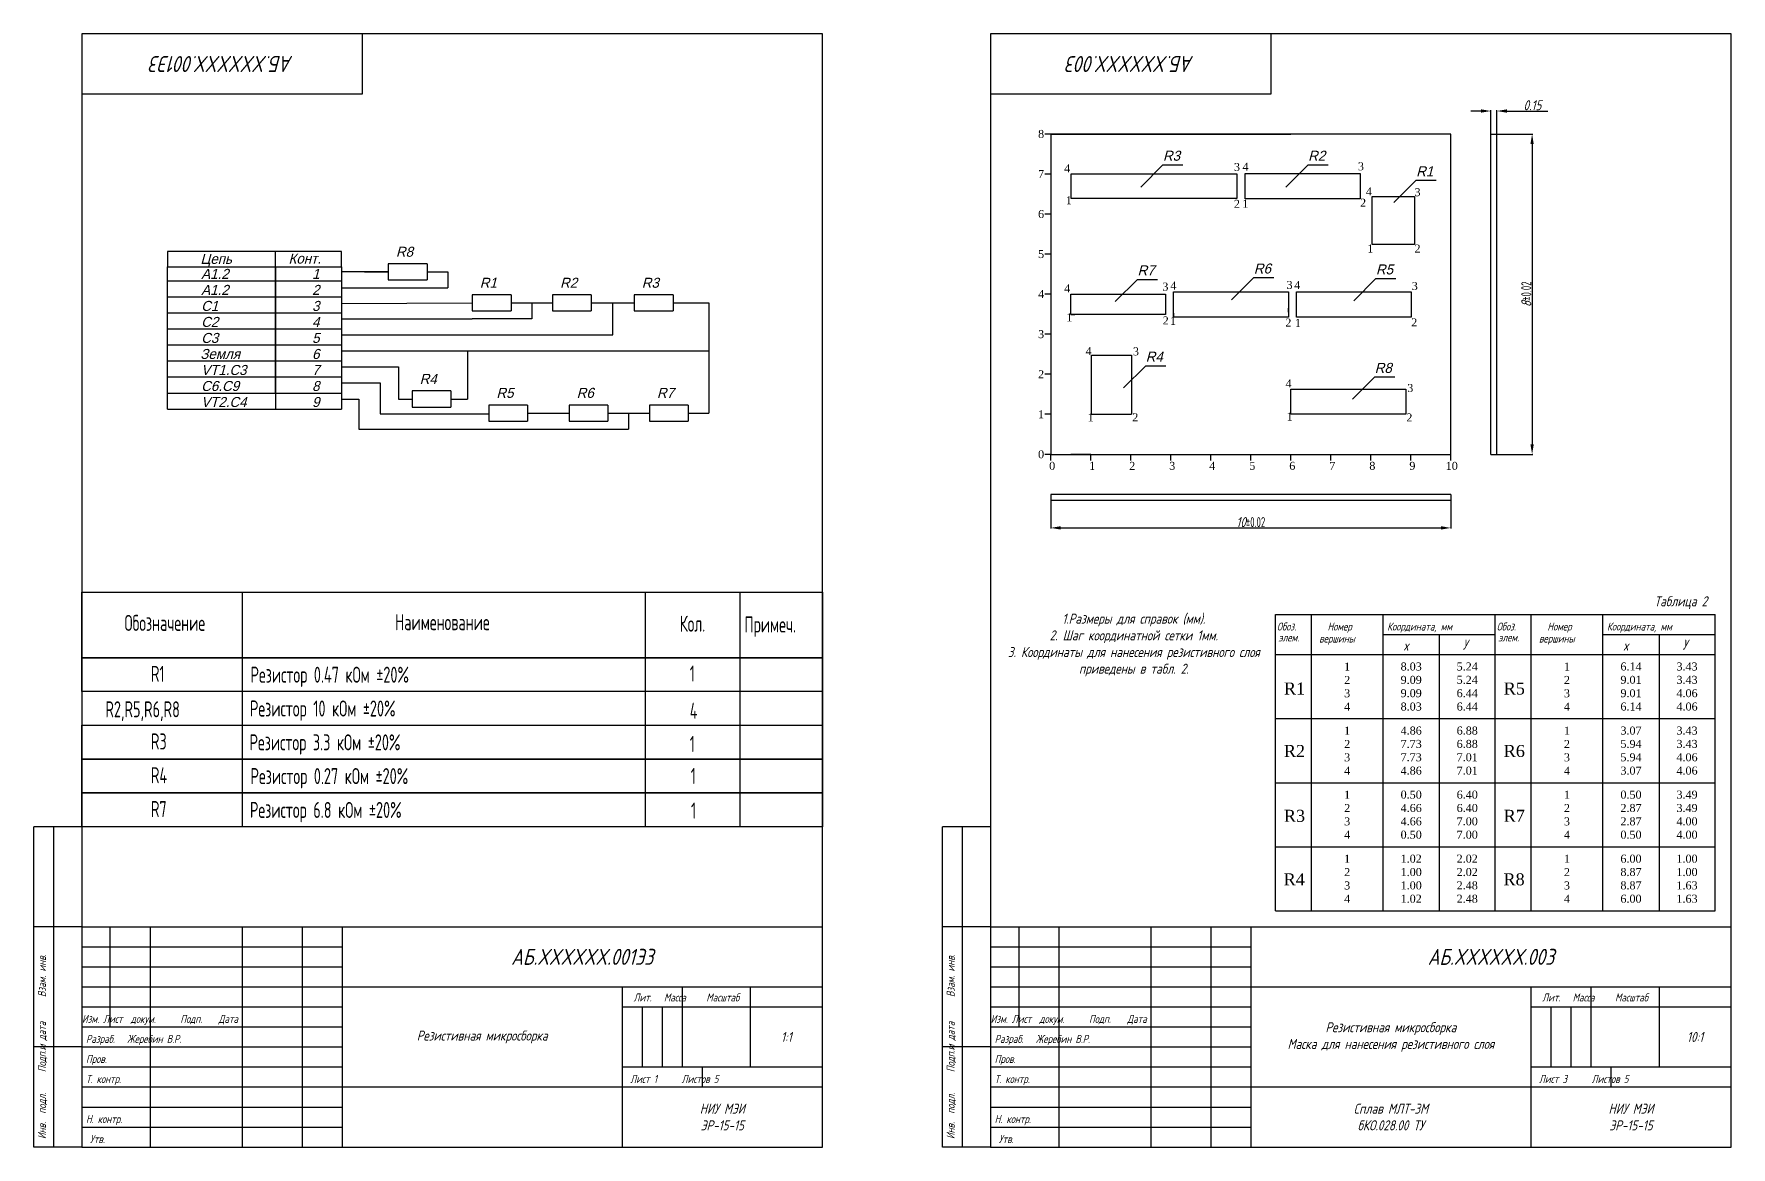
# Model space of a CAD drawing. Header units: millimetres. Extents: x 1007 to 2120, y -18 to 495.
# Drawn here: x 1006.9 to 1431, y -17.6 to 260.4 of the extents above; entities that cross this region are included whole.
import ezdxf

# ---------------------------------------------------------------- set-up
doc = ezdxf.new("R2010")
doc.units = ezdxf.units.MM
for name, color, linetype in [('плата', 7, 'Continuous'), ('проводник', 7, 'Continuous'), ('рамка', 7, 'Continuous')]:
    doc.layers.add(name, color=color, linetype=linetype)
doc.styles.add('2', font='gostwnd4.shx', dxfattribs={"oblique": 15, "height": 2})
doc.styles.add('2.5', font='gostwnd4.shx', dxfattribs={"oblique": 15, "height": 2.5})
doc.styles.add('STYLE1', font='gostwnd4.shx', dxfattribs={"oblique": 15, "height": 2.5})
doc.styles.add('ЕСКД', font='eskd15.shx', dxfattribs={"width": 0.8})
doc.dimstyles.get("Standard").update_dxf_attribs({"dimtxt": 0.5, "dimasz": 2.5, "dimexe": 0.18, "dimexo": 0.0625, "dimgap": 0.2, "dimtad": 1, "dimtoh": 1, "dimdec": 4, "dimzin": 0, "dimdsep": 46, "dimtxsty": 'STYLE1', "dimcen": 2.5, "dimadec": 0, "dimazin": 0, "dimtfac": 1, "dimtdec": 4, "dimtofl": 0, "dimtmove": 0, "dimatfit": 3, "dimfxl": 1, "dimtolj": 1, "dimtzin": 0, "dimarcsym": 0})

# ---------------------------------------------------------------- blocks, each defined once
blk = doc.blocks.new('*D17')
at = {"layer": 'Defpoints', "color": 0, "ltscale": 100, "transparency": 16777216}
for p in [(1372.49, 241.18), (1370.99, 235.43), (1372.49, 235.43)]:
    blk.add_point(p, dxfattribs=at)
at = {"layer": 'рамка', "color": 0, "lineweight": -2, "ltscale": 100, "transparency": 16777216}
for p, q in [((1368.49, 241.18), (1365.99, 241.18)), ((1370.99, 235.49), (1370.99, 241.36)), ((1372.49, 235.49), (1372.49, 241.36)), ((1374.99, 241.18), (1385.22, 241.18))]:
    blk.add_line(p, q, dxfattribs=at)
at = {"layer": 'рамка', "color": 0, "ltscale": 100, "transparency": 16777216}
for points in [[(1368.49, 241.6), (1368.49, 240.76), (1370.99, 241.18)], [(1374.99, 241.6), (1374.99, 240.76), (1372.49, 241.18)]]:
    blk.add_solid(points, dxfattribs=at)
at = {"layer": 'рамка', "color": 0, "ltscale": 100, "transparency": 16777216, "insert": (1381.36, 242.63), "char_height": 2.5, "attachment_point": 5, "style": 'STYLE1'}
blk.add_mtext('\\A1;0.15', dxfattribs=at)
blk = doc.blocks.new('*D19')
at = {"layer": 'Defpoints', "color": 0, "ltscale": 100, "transparency": 16777216}
for p in [(1372.49, 235.43), (1372.49, 155.43), (1381.28, 155.43)]:
    blk.add_point(p, dxfattribs=at)
at = {"layer": 'рамка', "color": 0, "lineweight": -2, "ltscale": 100, "transparency": 16777216}
for p, q in [((1372.55, 235.43), (1381.46, 235.43)), ((1381.28, 232.93), (1381.28, 157.93)), ((1372.55, 155.43), (1381.46, 155.43))]:
    blk.add_line(p, q, dxfattribs=at)
at = {"layer": 'рамка', "color": 0, "ltscale": 100, "transparency": 16777216}
for points in [[(1380.86, 232.93), (1381.69, 232.93), (1381.28, 235.43)], [(1380.86, 157.93), (1381.69, 157.93), (1381.28, 155.43)]]:
    blk.add_solid(points, dxfattribs=at)
at = {"layer": 'рамка', "color": 0, "ltscale": 100, "transparency": 16777216, "insert": (1379.83, 195.43), "char_height": 2.5, "attachment_point": 5, "rotation": 90, "style": 'STYLE1'}
blk.add_mtext('\\A1;8{\\A0;\\Feskd15|c204;\\Q0;\\W0.8;%%P0.02}', dxfattribs=at)
blk = doc.blocks.new('*D20')
at = {"layer": 'Defpoints', "color": 0, "ltscale": 100, "transparency": 16777216}
for p in [(1260.99, 145.43), (1360.99, 145.43), (1360.99, 137.06)]:
    blk.add_point(p, dxfattribs=at)
at = {"layer": 'рамка', "color": 0, "lineweight": -2, "ltscale": 100, "transparency": 16777216}
for p, q in [((1260.99, 145.36), (1260.99, 136.88)), ((1360.99, 145.36), (1360.99, 136.88)), ((1263.49, 137.06), (1358.49, 137.06))]:
    blk.add_line(p, q, dxfattribs=at)
at = {"layer": 'рамка', "color": 0, "ltscale": 100, "transparency": 16777216}
for points in [[(1263.49, 137.48), (1263.49, 136.65), (1260.99, 137.06)], [(1358.49, 137.48), (1358.49, 136.65), (1360.99, 137.06)]]:
    blk.add_solid(points, dxfattribs=at)
at = {"layer": 'рамка', "color": 0, "ltscale": 100, "transparency": 16777216, "insert": (1310.99, 138.51), "char_height": 2.5, "attachment_point": 5, "style": 'STYLE1'}
blk.add_mtext('\\A1;10{\\A0;\\Feskd15|c204;\\Q0;\\W0.8;%%P0.02}', dxfattribs=at)

msp = doc.modelspace()

# ---------------------------------------------------------------- linework, layer by layer
for p, q in [((1018.93789, 260.42694), (1018.93789, 260.42694)), ((1018.93789, 260.42694), (1018.93789, 260.42694)), ((1088.93789, 260.42694), (1088.93789, 245.42694)), ((1245.992, 260.42694), (1245.992, 260.42694)), ((1315.992, 260.42694), (1315.992, 245.42694)), ((1018.93789, 245.42694), (1018.93789, 232.42694)), ((1088.93789, 245.42694), (1018.93789, 245.42694)), ((1018.93789, 245.42694), (1018.93789, 232.42694)), ((1315.992, 245.42694), (1245.992, 245.42694)), ((1245.992, 245.42694), (1245.992, 232.42694)), ((1040.27326, 166.75371), (1040.27326, 202.25371)), ((1040.27326, 202.25371), (1067.30874, 202.25371)), ((1067.30874, 202.25371), (1083.8097, 202.25371)), ((1067.30874, 170.75371), (1067.30874, 202.25371)), ((1067.30874, 202.25371), (1067.30874, 166.75371)), ((1040.27326, 198.75371), (1067.30874, 198.75371)), ((1067.30874, 198.75371), (1083.8097, 198.75371)), ((1040.27326, 194.75371), (1067.30874, 194.75371)), ((1067.30874, 194.75371), (1083.8097, 194.75371)), ((1040.27326, 190.75371), (1067.30874, 190.75371)), ((1040.27326, 186.75371), (1067.30874, 186.75371)), ((1067.30874, 190.75371), (1083.8097, 190.75371)), ((1067.30874, 186.75371), (1083.8097, 186.75371)), ((1040.27326, 182.75371), (1067.30874, 182.75371)), ((1067.30874, 182.75371), (1083.8097, 182.75371)), ((1040.27326, 178.75371), (1067.30874, 178.75371)), ((1067.30874, 178.75371), (1083.8097, 178.75371)), ((1040.27326, 174.75371), (1067.30874, 174.75371)), ((1067.30874, 174.75371), (1083.8097, 174.75371)), ((1040.27326, 170.75371), (1067.30874, 170.75371)), ((1040.27326, 170.75371), (1067.30874, 170.75371)), ((1050.80778, 170.75371), (1067.30874, 170.75371)), ((1067.30874, 170.75371), (1083.8097, 170.75371)), ((1067.30874, 170.75371), (1083.8097, 170.75371)), ((1067.30874, 170.75371), (1083.8097, 170.75371)), ((1040.27326, 166.75371), (1067.30874, 166.75371)), ((1040.27326, 166.75371), (1067.30874, 166.75371)), ((1067.30874, 166.75371), (1083.8097, 166.75371)), ((1067.30874, 166.75371), (1083.8097, 166.75371)), ((1067.30874, 166.75371), (1083.8097, 166.75371)), ((1006.93789, -17.57306), (1006.93789, 62.42694)), ((1018.93789, 62.42694), (1006.93789, 62.42694)), ((1006.93789, -17.57306), (1006.93789, 62.42694)), ((1018.93789, 62.42694), (1006.93789, 62.42694)), ((1011.93789, -17.57306), (1011.93789, 62.42694)), ((1011.93789, -17.57306), (1011.93789, 62.42694)), ((1233.992, -17.57306), (1233.992, 62.42694)), ((1245.992, 62.42694), (1233.992, 62.42694)), ((1238.992, -17.57306), (1238.992, 62.42694)), ((1018.93789, 37.42694), (1006.93789, 37.42694)), ((1018.93789, 37.42694), (1006.93789, 37.42694)), ((1018.93789, 37.42694), (1203.93789, 37.42694)), ((1025.93789, 37.42694), (1025.93789, 12.42694)), ((1035.93789, 37.42694), (1035.93789, -17.57306)), ((1058.93789, 37.42694), (1058.93789, -17.57306)), ((1073.93789, 37.42694), (1073.93789, -17.57306)), ((1083.93789, 37.42694), (1083.93789, -17.57306)), ((1245.992, 37.42694), (1233.992, 37.42694)), ((1245.992, 37.42694), (1430.992, 37.42694)), ((1252.992, 37.42694), (1252.992, 12.42694)), ((1262.992, 37.42694), (1262.992, -17.57306)), ((1285.992, 37.42694), (1285.992, -17.57306)), ((1300.992, 37.42694), (1300.992, -17.57306)), ((1310.992, 37.42694), (1310.992, -17.57306)), ((1018.93789, 32.42694), (1083.93789, 32.42694)), ((1245.992, 32.42694), (1310.992, 32.42694)), ((1018.93789, 27.42694), (1083.93789, 27.42694)), ((1245.992, 27.42694), (1310.992, 27.42694)), ((1018.93789, 22.42694), (1083.93789, 22.42694)), ((1083.93789, 22.42694), (1203.93789, 22.42694)), ((1153.93789, 22.42694), (1153.93789, -17.57306)), ((1168.93789, 22.42694), (1168.93789, 2.42694)), ((1185.93789, 22.42694), (1185.93789, 2.42694)), ((1245.992, 22.42694), (1310.992, 22.42694)), ((1310.992, 22.42694), (1430.992, 22.42694)), ((1380.992, 22.42694), (1380.992, -17.57306)), ((1395.992, 22.42694), (1395.992, 2.42694)), ((1412.992, 22.42694), (1412.992, 2.42694)), ((1018.93789, 17.42694), (1083.93789, 17.42694)), ((1153.93789, 17.42694), (1203.93789, 17.42694)), ((1158.93789, 17.42694), (1158.93789, 2.42694)), ((1163.93789, 17.42694), (1163.93789, 2.42694)), ((1245.992, 17.42694), (1310.992, 17.42694)), ((1380.992, 17.42694), (1430.992, 17.42694)), ((1385.992, 17.42694), (1385.992, 2.42694)), ((1390.992, 17.42694), (1390.992, 2.42694)), ((1018.93789, 12.42694), (1083.93789, 12.42694)), ((1245.992, 12.42694), (1310.992, 12.42694)), ((1018.93789, 7.42694), (1006.93789, 7.42694)), ((1018.93789, 7.42694), (1006.93789, 7.42694)), ((1018.93789, 7.42694), (1083.93789, 7.42694)), ((1245.992, 7.42694), (1233.992, 7.42694)), ((1245.992, 7.42694), (1310.992, 7.42694)), ((1018.93789, 2.42694), (1083.93789, 2.42694)), ((1153.93789, 2.42694), (1203.93789, 2.42694)), ((1173.93789, 2.42694), (1173.93789, -2.57306)), ((1245.992, 2.42694), (1310.992, 2.42694)), ((1380.992, 2.42694), (1430.992, 2.42694)), ((1400.992, 2.42694), (1400.992, -2.57306)), ((1018.93789, -2.57306), (1083.93789, -2.57306)), ((1083.93789, -2.57306), (1203.93789, -2.57306)), ((1245.992, -2.57306), (1310.992, -2.57306)), ((1310.992, -2.57306), (1430.992, -2.57306)), ((1018.93789, -7.57306), (1083.93789, -7.57306)), ((1245.992, -7.57306), (1310.992, -7.57306)), ((1018.93789, -12.57306), (1083.93789, -12.57306)), ((1245.992, -12.57306), (1310.992, -12.57306)), ((1018.93789, -17.57306), (1006.93789, -17.57306)), ((1018.93789, -17.57306), (1006.93789, -17.57306)), ((1245.992, -17.57306), (1233.992, -17.57306))]:
    msp.add_line(p, q)
at = {"ltscale": 100}
for p, q in [((1083.79453, 202.25371), (1083.8097, 198.75371)), ((1089.4967, 201.00371), (1095.48495, 201.00371)), ((1105.19216, 203.00371), (1095.48495, 203.00371)), ((1095.48495, 203.00371), (1095.48495, 199.00371)), ((1105.19216, 203.00371), (1105.19216, 199.00371)), ((1105.19216, 201.00371), (1110.37024, 201.00371)), ((1110.37024, 201.00371), (1110.37024, 197.00371)), ((1083.8097, 198.75371), (1083.8097, 198.75371)), ((1083.8097, 198.75371), (1083.8097, 194.75371)), ((1083.8097, 197.00371), (1110.37024, 197.00371)), ((1095.48495, 199.00371), (1105.19216, 199.00371)), ((1126.1401, 195.25371), (1116.43288, 195.25371)), ((1116.43288, 195.25371), (1116.43288, 191.25371)), ((1126.1401, 195.25371), (1126.1401, 191.25371)), ((1146.20346, 195.25371), (1136.49625, 195.25371)), ((1136.49625, 195.25371), (1136.49625, 191.25371)), ((1146.20346, 195.25371), (1146.20346, 191.25371)), ((1166.61888, 195.25371), (1156.91167, 195.25371)), ((1156.91167, 195.25371), (1156.91167, 191.25371)), ((1166.61888, 195.25371), (1166.61888, 191.25371)), ((1083.8097, 194.75371), (1083.8097, 190.75371)), ((1083.8097, 193.0763), (1116.43288, 193.25371)), ((1116.43288, 191.25371), (1126.1401, 191.25371)), ((1126.1401, 193.25371), (1136.49625, 193.25371)), ((1131.31817, 193.25371), (1131.31817, 189.25371)), ((1136.49625, 191.25371), (1146.20346, 191.25371)), ((1146.20346, 193.25371), (1156.91167, 193.25371)), ((1151.55757, 185.25371), (1151.55757, 193.25371)), ((1156.91167, 191.25371), (1166.61888, 191.25371)), ((1166.61888, 193.25371), (1175.5937, 193.25371)), ((1175.5937, 193.25371), (1175.5937, 165.75371)), ((1083.8097, 190.75371), (1083.8097, 186.75371)), ((1083.8097, 189.25371), (1116.43288, 189.25371)), ((1083.8097, 186.75371), (1083.8097, 182.75371)), ((1131.31817, 189.25371), (1116.43288, 189.25371)), ((1083.8097, 185.25371), (1151.55757, 185.25371)), ((1083.8097, 182.75371), (1083.8097, 178.75371)), ((1083.8097, 181.25371), (1175.5937, 181.25371)), ((1083.8097, 178.75371), (1083.8097, 174.75371)), ((1115.23644, 181.25371), (1115.23644, 169.25371)), ((1083.8097, 177.25371), (1098.04254, 177.25371)), ((1083.8097, 174.75371), (1083.8097, 166.75371)), ((1098.04254, 177.25371), (1098.04254, 169.25371)), ((1083.8097, 173.25371), (1093.48802, 173.25371)), ((1093.48802, 173.25371), (1093.48802, 165.51653)), ((1111.12949, 171.25371), (1101.42227, 171.25371)), ((1101.42227, 171.25371), (1101.42227, 167.25371)), ((1111.12949, 171.25371), (1111.12949, 167.25371)), ((1083.8097, 169.25371), (1088.09527, 169.25371)), ((1088.09527, 169.25371), (1088.09527, 161.75371)), ((1098.04254, 169.25371), (1101.42227, 169.25371)), ((1101.42227, 167.25371), (1111.12949, 167.25371)), ((1111.12949, 169.25371), (1115.23644, 169.25371)), ((1130.2889, 167.75371), (1120.58168, 167.75371)), ((1120.58168, 167.75371), (1120.58168, 163.75371)), ((1130.2889, 167.75371), (1130.2889, 163.75371)), ((1130.2889, 165.75371), (1140.64505, 165.75371)), ((1150.35226, 167.75371), (1140.64505, 167.75371)), ((1140.64505, 167.75371), (1140.64505, 163.75371)), ((1150.35226, 167.75371), (1150.35226, 163.75371)), ((1150.35226, 165.75371), (1160.70841, 165.75371)), ((1150.35226, 165.75371), (1160.70841, 165.75371)), ((1155.53034, 165.75371), (1155.53034, 161.75371)), ((1170.41563, 167.75371), (1160.70841, 167.75371)), ((1160.70841, 167.75371), (1160.70841, 163.75371)), ((1170.41563, 167.75371), (1160.70841, 167.75371)), ((1170.41563, 167.75371), (1170.41563, 163.75371)), ((1170.41563, 165.75371), (1175.5937, 165.75371)), ((1170.41563, 165.75371), (1175.5937, 165.75371)), ((1088.09527, 161.75371), (1155.53034, 161.75371)), ((1120.58168, 163.75371), (1130.2889, 163.75371)), ((1140.64505, 163.75371), (1150.35226, 163.75371)), ((1160.70841, 163.75371), (1170.41563, 163.75371)), ((1160.70841, 163.75371), (1170.41563, 163.75371))]:
    msp.add_line(p, q, dxfattribs=at)
for points in [[(1018.93789, -17.57306), (1203.93789, -17.57306), (1203.93789, 260.42694), (1018.93789, 260.42694)], [(1018.93789, -17.57306), (1203.93789, -17.57306), (1203.93789, 260.42694), (1018.93789, 260.42694)], [(1245.992, -17.57306), (1430.992, -17.57306), (1430.992, 260.42694), (1245.992, 260.42694)], [(1018.93789, 121.00274), (1203.93789, 121.00274), (1203.93789, 104.64227), (1018.93789, 104.64227)], [(1018.93789, 104.64227), (1203.93789, 104.64227), (1203.93789, 96.1992), (1018.93789, 96.1992)], [(1018.93789, 87.75614), (1203.93789, 87.75614), (1203.93789, 79.31307), (1018.93789, 79.31307)], [(1018.93789, 79.31307), (1203.93789, 79.31307), (1203.93789, 70.87001), (1018.93789, 70.87001)], [(1018.93789, 70.87001), (1203.93789, 70.87001), (1203.93789, 62.42694), (1018.93789, 62.42694)]]:
    msp.add_lwpolyline(points, close=True)
for points in [[(1159.65841, 121.00274), (1159.65841, 104.64227)], [(1183.33008, 121.00274), (1183.33008, 104.64227)], [(1159.65841, 104.64227), (1159.65841, 96.1992)], [(1183.33008, 104.64227), (1183.33008, 96.1992)], [(1159.65841, 96.1992), (1159.65841, 87.75614)], [(1183.33008, 96.1992), (1183.33008, 87.75614)], [(1159.65841, 87.75614), (1159.65841, 79.31307)], [(1183.33008, 87.75614), (1183.33008, 79.31307)], [(1159.65841, 79.31307), (1159.65841, 70.87001)], [(1183.33008, 79.31307), (1183.33008, 70.87001)], [(1159.65841, 70.87001), (1159.65841, 62.42694)], [(1183.33008, 70.87001), (1183.33008, 62.42694)]]:
    msp.add_lwpolyline(points)
at = {"layer": 'плата', "color": 0}
msp.add_line((1067.30874, 202.25371), (1067.30874, 206.08544), dxfattribs=at)
msp.add_lwpolyline([(1040.27326, 202.25371), (1083.79453, 202.25371), (1083.79453, 206.07317), (1040.27326, 206.10556)], close=True, dxfattribs=at)
at = {"layer": 'рамка', "ltscale": 100}
for p, q in [((1260.992, 235.42694), (1259.492, 235.42694)), ((1260.992, 235.42694), (1320.992, 235.42694)), ((1260.992, 235.42694), (1260.992, 185.42694)), ((1262.0496, 235.42694), (1266.0496, 235.42694)), ((1262.0496, 235.42694), (1267.0496, 235.42694)), ((1370.992, 155.42694), (1370.992, 235.42694)), ((1370.992, 235.42694), (1372.492, 235.42694)), ((1372.492, 155.42694), (1372.492, 235.42694)), ((1260.992, 225.42694), (1259.492, 225.42694)), ((1283.48461, 222.19923), (1289.04995, 227.76456)), ((1289.04995, 227.76456), (1294.04995, 227.76456)), ((1319.75859, 222.19923), (1325.32393, 227.76456)), ((1325.32393, 227.76456), (1330.32393, 227.76456)), ((1346.75664, 218.30449), (1352.32198, 223.86983)), ((1352.32198, 223.86983), (1357.32198, 223.86983)), ((1351.892, 219.82694), (1351.892, 218.82694)), ((1260.992, 215.42694), (1259.492, 215.42694)), ((1260.992, 205.42694), (1259.492, 205.42694)), ((1095.48495, 201.00371), (1083.79995, 201.00371)), ((1306.19495, 194.02627), (1311.76028, 199.5916)), ((1311.76028, 199.5916), (1316.76028, 199.5916)), ((1336.70044, 193.79877), (1342.26577, 199.3641)), ((1342.26577, 199.3641), (1347.26577, 199.3641)), ((1083.80211, 197.00371), (1100.41861, 197.00371)), ((1260.992, 195.42694), (1259.492, 195.42694)), ((1260.992, 195.42694), (1259.492, 195.42694)), ((1277.13126, 193.57127), (1282.6966, 199.1366)), ((1282.6966, 199.1366), (1287.6966, 199.1366)), ((1320.392, 190.92694), (1320.392, 191.92694)), ((1265.992, 190.32694), (1266.992, 190.32694)), ((1289.692, 190.32694), (1288.692, 190.32694)), ((1291.692, 190.72694), (1291.692, 189.72694)), ((1260.992, 185.42694), (1259.492, 185.42694)), ((1271.192, 165.42694), (1271.192, 180.22694)), ((1271.192, 180.22694), (1281.192, 180.22694)), ((1281.192, 180.22694), (1281.192, 165.42694)), ((1260.992, 175.42694), (1259.492, 175.42694)), ((1279.17212, 172.0112), (1284.73745, 177.57654)), ((1284.73745, 177.57654), (1289.73745, 177.57654)), ((1336.38888, 169.20537), (1341.95422, 174.7707)), ((1341.95422, 174.7707), (1346.95422, 174.7707)), ((1093.48802, 165.51653), (1120.58168, 165.51653)), ((1260.992, 165.42694), (1259.492, 165.42694)), ((1271.192, 165.42694), (1281.192, 165.42694)), ((1260.992, 155.42694), (1259.492, 155.42694)), ((1260.992, 155.42694), (1265.992, 155.42694)), ((1260.992, 153.92694), (1260.992, 155.42694)), ((1270.992, 155.42694), (1265.992, 155.42694)), ((1270.992, 153.92694), (1270.992, 155.42694)), ((1280.992, 153.92694), (1280.992, 155.42694)), ((1290.992, 153.92694), (1290.992, 155.42694)), ((1300.992, 153.92694), (1300.992, 155.42694)), ((1310.992, 153.92694), (1310.992, 155.42694)), ((1310.992, 153.92694), (1310.992, 155.42694)), ((1320.992, 153.92694), (1320.992, 155.42694)), ((1330.992, 153.92694), (1330.992, 155.42694)), ((1340.992, 153.92694), (1340.992, 155.42694)), ((1350.992, 153.92694), (1350.992, 155.42694)), ((1360.992, 153.92694), (1360.992, 155.42694)), ((1370.992, 155.42694), (1372.492, 155.42694)), ((1360.992, 145.42694), (1260.992, 145.42694)), ((1260.992, 145.42694), (1260.992, 143.92694)), ((1360.992, 145.42694), (1360.992, 143.92694)), ((1360.992, 143.92694), (1260.992, 143.92694)), ((1018.93789, 121.00274), (1058.93789, 121.00274)), ((1058.93789, 121.00274), (1058.93789, 104.64227)), ((1018.93789, 104.64227), (1038.93789, 104.64227)), ((1018.93789, 104.64227), (1018.93789, 100.42227)), ((1058.93789, 104.64227), (1058.93789, 96.1992)), ((1058.93789, 104.64227), (1061.43789, 104.64227)), ((1018.93789, 96.1992), (1018.93789, 87.75614)), ((1058.93789, 96.1992), (1058.93789, 87.75614)), ((1203.93789, 96.1992), (1203.93789, 87.75614)), ((1058.93789, 87.75614), (1058.93789, 79.31307)), ((1058.93789, 79.31307), (1058.93789, 70.87001)), ((1058.93789, 70.87001), (1058.93789, 62.42694))]:
    msp.add_line(p, q, dxfattribs=at)
at = {"layer": 'рамка', "color": 0}
for p, q in [((1317.14448, 41.42694), (1317.14448, 115.42694)), ((1317.14448, 115.42694), (1372.06824, 115.42694)), ((1326.06824, 115.42694), (1326.06824, 41.42694)), ((1344.06824, 41.42694), (1344.06824, 115.42694)), ((1372.06824, 41.42694), (1372.06824, 115.42694)), ((1372.06824, 115.42694), (1426.992, 115.42694)), ((1372.06824, 41.42694), (1372.06824, 115.42694)), ((1380.992, 115.42694), (1380.992, 41.42694)), ((1398.992, 41.42694), (1398.992, 115.42694)), ((1426.992, 41.42694), (1426.992, 115.42694)), ((1344.06824, 110.42694), (1372.06824, 110.42694)), ((1358.06824, 110.42694), (1358.06824, 41.42694)), ((1398.992, 110.42694), (1426.992, 110.42694)), ((1412.992, 110.42694), (1412.992, 41.42694)), ((1317.14448, 105.42694), (1372.06824, 105.42694)), ((1372.06824, 105.42694), (1426.992, 105.42694))]:
    msp.add_line(p, q, dxfattribs=at)
at = {"layer": 'рамка'}
for p, q in [((1317.14448, 89.42694), (1372.06824, 89.42694)), ((1372.06824, 89.42694), (1426.992, 89.42694)), ((1317.14448, 73.42694), (1372.06824, 73.42694)), ((1372.06824, 73.42694), (1426.992, 73.42694)), ((1317.14448, 57.42694), (1372.06824, 57.42694)), ((1372.06824, 57.42694), (1426.992, 57.42694)), ((1317.14448, 41.42694), (1372.06824, 41.42694)), ((1372.06824, 41.42694), (1426.992, 41.42694))]:
    msp.add_line(p, q, dxfattribs=at)
at = {"layer": 'рамка', "ltscale": 100}
for points in [[(1260.992, 155.42694), (1360.992, 155.42694), (1360.992, 235.42694), (1260.992, 235.42694)], [(1265.992, 219.42694), (1307.592, 219.42694), (1307.592, 225.42694), (1265.992, 225.42694)], [(1338.292, 225.57694), (1338.292, 219.27694), (1309.592, 219.27694), (1309.592, 225.57694)], [(1351.892, 219.82694), (1351.892, 207.82694), (1341.292, 207.82694), (1341.292, 219.82694)], [(1289.692, 195.42694), (1289.692, 190.32694), (1265.992, 190.32694), (1265.992, 195.42694)], [(1320.392, 196.02694), (1320.392, 189.72694), (1291.692, 189.72694), (1291.692, 196.02694)], [(1351.092, 196.02694), (1351.092, 189.72694), (1322.392, 189.72694), (1322.392, 196.02694)], [(1349.692, 171.72694), (1349.692, 165.42694), (1320.992, 165.42694), (1320.992, 171.72694)]]:
    msp.add_lwpolyline(points, close=True, dxfattribs=at)

# ---------------------------------------------------------------- texts
at = {"oblique": 15}
for s, p in [('Цепь', (1048.5375, 203.00045)), ('Конт.', (1070.5541, 203.0862)), ('A1.2', (1048.7287, 199.25371)), ('1', (1076.44129, 199.25371)), ('A1.2', (1048.7287, 195.25371)), ('2', (1076.44129, 195.25371)), ('C1', (1048.7287, 191.25371)), ('3', (1076.44129, 191.25371)), ('C2', (1048.7287, 187.25371)), ('4', (1076.44129, 187.25371)), ('C3', (1048.7287, 183.25371)), ('5', (1076.44129, 183.25371)), ('Земля', (1048.50921, 179.25371)), ('6', (1076.44129, 179.25371)), ('VT1.C3', (1048.7287, 175.25371)), ('7', (1076.44129, 175.25371)), ('C6.C9', (1048.7287, 171.25371)), ('VT2.C4', (1048.7287, 167.25371)), ('8', (1076.44129, 171.25371)), ('9', (1076.44129, 167.25371))]:
    msp.add_text(s, height=2.5, dxfattribs=at).set_placement(p)
at = {"style": 'STYLE1', "oblique": 15}
for p in [(1009.93789, -15.57306), (1009.93789, -15.57306), (1236.992, -15.57306)]:
    msp.add_text('Инв.  подл.     Подп.и дата      Взам. инв. ', height=2, rotation=90, dxfattribs=at).set_placement(p)
for s, p in [('Лит.   Масса     Масштаб', (1156.75635, 18.7896)), ('Лит.   Масса     Масштаб', (1383.81046, 18.7896)), ('Изм. Лист  докум.      Подп.    Дата', (1018.93789, 13.42694)), ('Изм. Лист  докум.      Подп.    Дата', (1245.992, 13.42694)), ('Разраб.   Жеребин В.Р.', (1019.93789, 8.42694)), ('Разраб.   Жеребин В.Р.', (1246.992, 8.42694)), ('Пров.            ', (1019.93789, 3.42694)), ('Пров.            ', (1246.992, 3.42694)), ('Т. контр.  ', (1019.93789, -1.57306)), ('Лист 1      Листов 5', (1155.93789, -1.57306)), ('Т. контр.  ', (1246.992, -1.57306)), ('Лист 3      Листов 5', (1382.992, -1.57306)), ('Н. контр.  ', (1019.93789, -11.57306)), ('Н. контр.  ', (1246.992, -11.57306)), ('Утв.      ', (1020.93789, -16.57306)), ('Утв.      ', (1247.992, -16.57306))]:
    msp.add_text(s, height=2, dxfattribs=at).set_placement(p)
at = {"color": 0, "char_height": 4, "width": 70, "attachment_point": 5, "rotation": 180, "style": '2'}
for s, insert in [('{\\C7;АБ.XXXXXX.001ЭЗ}', (1053.93789, 252.92694)), ('{\\C7;АБ.XXXXXX.003}', (1280.992, 252.92694))]:
    msp.add_mtext(s, dxfattribs=dict(at, insert=insert))
at = {"char_height": 2.5, "style": 'STYLE1'}
for s, insert, width, attachment_point in [('Таблица 2', (1418.42995, 119.98356), 19.9614445, 2), ('1.Размеры для справок (мм).\\P2. Шаг координатной сетки 1мм.\\P3. Координаты для нанесения резистивного слоя приведены в табл. 2.', (1281.74643, 115.64051), 63.5088692, 2), ('Резистивная микросборка\\PМаска для нанесения резистивного слоя', (1345.992, 9.92694), 70, 5), ('Резистивная микросборка', (1118.93789, 9.92694), 70, 5), ('\\pt7.5;1:1', (1194.93789, 9.92694), 18, 5), ('\\pt7.5;10:1', (1421.992, 9.92694), 18, 5), ('НИУ МЭИ\\P\\pt7.5;ЭР-15-15', (1178.93789, -10.07306), 50, 5), ('Сплав МЛТ-3М \\PбКО.028.00 ТУ', (1345.992, -10.07306), 70, 5), ('НИУ МЭИ\\P\\pt7.5;ЭР-15-15', (1405.992, -10.07306), 50, 5)]:
    msp.add_mtext(s, dxfattribs=dict(at, insert=insert, width=width, attachment_point=attachment_point))
at = {"char_height": 4, "style": 'ЕСКД'}
for s, width, insert, attachment_point in [('Обозначение', 101.3283336, (1039.63724, 113.33175), 5), ('Наименование', 101.3283336, (1108.99424, 113.51181), 5), ('Кол.', 23.6716664, (1171.49424, 115.13313), 2), ('Примеч.', 20.6078123, (1184.46688, 114.94379), 1), ('R1', 2.7753642, (1036.16252, 102.61523), 1), ('Резистор 0.47 кОм ±20%', 64.9398686, (1061.04339, 99.85173), 4), ('1', 2.7753642, (1170.80899, 102.6742), 1), ('R2,R5,R6,R8', 35.212914, (1024.79369, 93.76056), 1), ('Резистор 10 кОм ±20%', 60.0476469, (1060.89981, 91.41043), 4), ('4', 2.7753642, (1170.80899, 93.3949), 1), ('R3', 2.7753642, (1036.16252, 85.7291), 1), ('Резистор 3.3 кОм ±20%', 62.3874101, (1060.79545, 82.96123), 4), ('1', 2.7753642, (1170.80899, 85.10456), 1), ('R4', 2.7753642, (1036.16252, 77.28604), 1), ('Резистор 0.27 кОм ±20%', 64.9398686, (1061.04014, 74.52471), 4), ('1', 2.7753642, (1171.04851, 77.1014), 1), ('R7', 2.7753642, (1036.16252, 68.84297), 1), ('Резистор 6.8 кОм %%P20%', 62.1747033, (1060.90177, 66.07822), 4), ('1', 2.7753642, (1171.10691, 68.45461), 1)]:
    msp.add_mtext_dynamic_manual_height_columns(s, width=width, gutter_width=20, heights=[0], dxfattribs=dict(at, insert=insert, attachment_point=attachment_point))
at = {"color": 0, "char_height": 4, "width": 120, "attachment_point": 5, "style": '2.5'}
for s, insert in [('{\\C7;АБ.XXXXXX.001ЭЗ}', (1143.93789, 29.92694)), ('{\\C7;АБ.XXXXXX.003}', (1370.992, 29.92694))]:
    msp.add_mtext(s, dxfattribs=dict(at, insert=insert))
at = {"layer": 'проводник', "color": 0, "oblique": 15}
for s, p in [('R3', (1289.04995, 228.76456)), ('R2', (1325.32393, 228.76456)), ('R1', (1352.32198, 224.86983)), ('R8', (1097.39347, 204.78603)), ('R1', (1118.34141, 197.03603)), ('R2', (1138.40477, 197.03603)), ('R3', (1158.82019, 197.03603)), ('R7', (1282.6966, 200.1366)), ('R6', (1311.76028, 200.5916)), ('R5', (1342.26577, 200.3641)), ('R4', (1284.73745, 178.57654)), ('R8', (1341.95422, 175.7707)), ('R4', (1103.3308, 173.03603)), ('R5', (1122.49021, 169.53603)), ('R6', (1142.55357, 169.53603)), ('R7', (1162.61693, 169.53603))]:
    msp.add_text(s, height=2.5, dxfattribs=at).set_placement(p)
at = {"layer": 'рамка', "color": 0, "style": '2.5', "oblique": 15}
for s, height, p in [('Обоз.', 2, (1317.52468, 111.42729)), ('Номер', 2, (1330.16671, 111.42694)), ('Координата, мм', 2, (1345.06824, 111.42694)), ('Обоз.', 2, (1372.44844, 111.42729)), ('Номер', 2, (1385.09046, 111.42694)), ('Координата, мм', 2, (1399.992, 111.42694)), ('элем.', 2, (1317.88003, 108.69175)), ('вершины', 2, (1328.06824, 108.42694)), ('x', 2.5, (1349.06824, 106.42694)), ('y', 2.5, (1364.06824, 107.42694)), ('элем.', 2, (1372.80378, 108.69175)), ('вершины', 2, (1382.992, 108.42694)), ('x', 2.5, (1403.992, 106.42694)), ('y', 2.5, (1418.992, 107.42694))]:
    msp.add_text(s, height=height, dxfattribs=at).set_placement(p)
at = {"layer": 'рамка'}
for s, insert, char_height, width, attachment_point in [('{\\fTimes New Roman|b0|i0|c204|p18;8}', (1257.83692, 236.45644), 2, 3.3406468, 1), ('{\\fTimes New Roman|b0|i0|c204|p18;7}', (1257.83692, 226.45644), 2, 3.3406468, 1), ('{\\fTimes New Roman|b0|i0|c0|p18;4}', (1264.35977, 227.87021), 2, 3.3406468, 1), ('{\\fTimes New Roman|b0|i0|c0|p18;3}', (1306.78908, 228.20476), 2, 3.3406468, 1), ('{\\fTimes New Roman|b0|i0|c0|p18;4}', (1308.9292, 228.27666), 2, 3.3406468, 1), ('{\\fTimes New Roman|b0|i0|c0|p18;3}', (1337.75622, 228.36401), 2, 3.3406468, 1), ('{\\fTimes New Roman|b0|i0|c0|p18;4}', (1339.75083, 222.09043), 2, 3.3406468, 1), ('{\\fTimes New Roman|b0|i0|c0|p18;3}', (1351.892, 221.91092), 2, 3.3406468, 1), ('{\\fTimes New Roman|b0|i0|c204|p18;6}', (1257.83692, 216.45644), 2, 3.3406468, 1), ('{\\fTimes New Roman|b0|i0|c204|p18;1}', (1264.76434, 219.90317), 2, 3.3406468, 1), ('{\\fTimes New Roman|b0|i0|c0|p18;2}', (1306.76734, 219.0022), 2, 3.3406468, 1), ('{\\fTimes New Roman|b0|i0|c204|p18;1}', (1308.8585, 219.03716), 2, 3.3406468, 1), ('{\\fTimes New Roman|b0|i0|c0|p18;2}', (1338.292, 219.27694), 2, 3.3406468, 1), ('{\\fTimes New Roman|b0|i0|c204|p18;1}', (1340.07418, 207.82694), 2, 3.3406468, 1), ('{\\fTimes New Roman|b0|i0|c0|p18;2}', (1351.892, 207.82694), 2, 3.3406468, 1), ('{\\fTimes New Roman|b0|i0|c204|p18;5}', (1257.83692, 206.45644), 2, 3.3406468, 1), ('{\\fTimes New Roman|b0|i0|c204|p18;4}', (1257.83692, 196.45644), 2, 3.3406468, 1), ('{\\fTimes New Roman|b0|i0|c0|p18;4}', (1264.37087, 197.91365), 2, 3.3406468, 1), ('{\\fTimes New Roman|b0|i0|c0|p18;3}', (1288.89642, 198.32021), 2, 3.3406468, 1), ('{\\fTimes New Roman|b0|i0|c0|p18;4}', (1290.89764, 198.60041), 2, 3.3406468, 1), ('{\\fTimes New Roman|b0|i0|c0|p18;3}', (1319.91668, 198.74486), 2, 3.3406468, 1), ('{\\fTimes New Roman|b0|i0|c0|p18;4}', (1321.83676, 198.70219), 2, 3.3406468, 1), ('{\\fTimes New Roman|b0|i0|c0|p18;3}', (1351.20252, 198.47945), 2, 3.3406468, 1), ('{\\fTimes New Roman|b0|i0|c204|p18;1}', (1264.8781, 190.6331), 2, 3.3406468, 1), ('{\\fTimes New Roman|b0|i0|c0|p18;2}', (1288.98156, 189.86273), 2, 3.3406468, 1), ('{\\fTimes New Roman|b0|i0|c204|p18;1}', (1290.82484, 189.76709), 2, 3.3406468, 1), ('{\\fTimes New Roman|b0|i0|c0|p18;2}', (1319.6304, 189.34273), 2, 3.3406468, 1), ('{\\fTimes New Roman|b0|i0|c204|p18;1}', (1321.99028, 189.24864), 2, 3.3406468, 1), ('{\\fTimes New Roman|b0|i0|c0|p18;2}', (1351.05977, 189.39473), 2, 3.3406468, 1), ('{\\fTimes New Roman|b0|i0|c204|p18;3}', (1257.83692, 186.45644), 2, 3.3406468, 1), ('{\\fTimes New Roman|b0|i0|c0|p18;4}', (1269.70822, 182.22079), 2, 3.3406468, 1), ('{\\fTimes New Roman|b0|i0|c0|p18;3}', (1281.54889, 182.14419), 2, 3.3406468, 1), ('{\\fTimes New Roman|b0|i0|c204|p18;2}', (1257.83692, 176.45644), 2, 3.3406468, 1), ('{\\fTimes New Roman|b0|i0|c0|p18;4}', (1319.67852, 174.13174), 2, 3.3406468, 1), ('{\\fTimes New Roman|b0|i0|c0|p18;3}', (1350.0852, 173.0106), 2, 3.3406468, 1), ('{\\fTimes New Roman|b0|i0|c204|p18;1}', (1257.83692, 166.45644), 2, 3.3406468, 1), ('{\\fTimes New Roman|b0|i0|c204|p18;1}', (1270.23794, 165.68297), 2, 3.3406468, 1), ('{\\fTimes New Roman|b0|i0|c0|p18;2}', (1281.36653, 165.70208), 2, 3.3406468, 1), ('{\\fTimes New Roman|b0|i0|c204|p18;1}', (1319.93197, 165.87215), 2, 3.3406468, 1), ('{\\fTimes New Roman|b0|i0|c0|p18;2}', (1349.86592, 165.64803), 2, 3.3406468, 1), ('{\\fTimes New Roman|b0|i0|c204|p18;0}', (1257.83692, 156.45644), 2, 3.3406468, 1), ('{\\fTimes New Roman|b0|i0|c204|p18;0}', (1260.60654, 153.55893), 2, 3.3406468, 1), ('{\\fTimes New Roman|b0|i0|c204|p18;1}', (1270.60654, 153.55893), 2, 3.3406468, 1), ('{\\fTimes New Roman|b0|i0|c204|p18;2}', (1280.60654, 153.55893), 2, 3.3406468, 1), ('{\\fTimes New Roman|b0|i0|c204|p18;3}', (1290.60654, 153.55893), 2, 3.3406468, 1), ('{\\fTimes New Roman|b0|i0|c204|p18;4}', (1300.60654, 153.55893), 2, 3.3406468, 1), ('{\\fTimes New Roman|b0|i0|c204|p18;5}', (1310.60654, 153.55893), 2, 3.3406468, 1), ('{\\fTimes New Roman|b0|i0|c204|p18;6}', (1320.60654, 153.55893), 2, 3.3406468, 1), ('{\\fTimes New Roman|b0|i0|c204|p18;7}', (1330.60654, 153.55893), 2, 3.3406468, 1), ('{\\fTimes New Roman|b0|i0|c204|p18;8}', (1340.60654, 153.55893), 2, 3.3406468, 1), ('{\\fTimes New Roman|b0|i0|c204|p18;9}', (1350.60654, 153.55893), 2, 3.3406468, 1), ('{\\fTimes New Roman|b0|i0|c204|p18;10}', (1361.20624, 152.54163), 2, 3.3406468, 5), ('{\\fTimes New Roman|b0|i0|c204|p18;1\\P2\\P3\\P4}', (1335.06824, 97.42694), 2, 18, 5), ('{\\fTimes New Roman|b0|i0|c204|p18;8.03\\P9.09\\P9.09\\P8.03}', (1351.06824, 97.42694), 2, 14, 5), ('{\\fTimes New Roman|b0|i0|c204|p18;5.24\\P5.24\\P6.44\\P6.44}', (1365.06824, 97.42694), 2, 14, 5), ('{\\fTimes New Roman|b0|i0|c204|p18;1\\P2\\P3\\P4}', (1389.992, 97.42694), 2, 18, 5), ('{\\fTimes New Roman|b0|i0|c204|p18;6.14\\P9.01\\P9.01\\P6.14}', (1405.992, 97.42694), 2, 14, 5), ('{\\fTimes New Roman|b0|i0|c204|p18;3.43\\P3.43\\P4.06\\P4.06}', (1419.992, 97.42694), 2, 14, 5), ('{\\fTimes New Roman|b0|i0|c204|p18;R1}', (1319.26313, 98.44847), 3, 5.6650074, 1), ('{\\fTimes New Roman|b0|i0|c204|p18;R5}', (1374.18689, 98.44847), 3, 5.6650074, 1), ('{\\fTimes New Roman|b0|i0|c204|p18;1\\P2\\P3\\P4}', (1335.06824, 81.42694), 2, 18, 5), ('{\\fTimes New Roman|b0|i0|c204|p18;4.86\\P7.73\\P7.73\\P4.86}', (1351.06824, 81.42694), 2, 14, 5), ('{\\fTimes New Roman|b0|i0|c204|p18;6.88\\P6.88\\P7.01\\P7.01}', (1365.06824, 81.42694), 2, 14, 5), ('{\\fTimes New Roman|b0|i0|c204|p18;1\\P2\\P3\\P4}', (1389.992, 81.42694), 2, 18, 5), ('{\\fTimes New Roman|b0|i0|c204|p18;3.07\\P5.94\\P5.94\\P3.07}', (1405.992, 81.42694), 2, 14, 5), ('{\\fTimes New Roman|b0|i0|c204|p18;3.43\\P3.43\\P4.06\\P4.06}', (1419.992, 81.42694), 2, 14, 5), ('{\\fTimes New Roman|b0|i0|c204|p18;R2}', (1319.26313, 82.84846), 3, 5.6650074, 1), ('{\\fTimes New Roman|b0|i0|c204|p18;R6}', (1374.18689, 82.84846), 3, 5.6650074, 1), ('{\\fTimes New Roman|b0|i0|c204|p18;1\\P2\\P3\\P4}', (1335.06824, 65.42694), 2, 18, 5), ('{\\fTimes New Roman|b0|i0|c204|p18;0.50\\P4.66\\P4.66\\P0.50}', (1351.06824, 65.42694), 2, 14, 5), ('{\\fTimes New Roman|b0|i0|c204|p18;6.40\\P6.40\\P7.00\\P7.00}', (1365.06824, 65.42694), 2, 14, 5), ('{\\fTimes New Roman|b0|i0|c204|p18;1\\P2\\P3\\P4}', (1389.992, 65.42694), 2, 18, 5), ('{\\fTimes New Roman|b0|i0|c204|p18;0.50\\P2.87\\P2.87\\P0.50}', (1405.992, 65.42694), 2, 14, 5), ('{\\fTimes New Roman|b0|i0|c204|p18;3.49\\P3.49\\P4.00\\P4.00}', (1419.992, 65.42694), 2, 14, 5), ('{\\fTimes New Roman|b0|i0|c204|p18;R3}', (1319.26313, 66.65619), 3, 5.6650074, 1), ('{\\fTimes New Roman|b0|i0|c204|p18;R7}', (1374.18689, 66.65619), 3, 5.6650074, 1), ('{\\fTimes New Roman|b0|i0|c204|p18;1\\P2\\P3\\P4}', (1335.06824, 49.42694), 2, 18, 5), ('{\\fTimes New Roman|b0|i0|c204|p18;1.02\\P1.00\\P1.00\\P1.02}', (1351.06824, 49.42694), 2, 14, 5), ('{\\fTimes New Roman|b0|i0|c204|p18;2.02\\P2.02\\P2.48\\P2.48}', (1365.06824, 49.42694), 2, 14, 5), ('{\\fTimes New Roman|b0|i0|c204|p18;1\\P2\\P3\\P4}', (1389.992, 49.42694), 2, 18, 5), ('{\\fTimes New Roman|b0|i0|c204|p18;6.00\\P8.87\\P8.87\\P6.00}', (1405.992, 49.42694), 2, 14, 5), ('{\\fTimes New Roman|b0|i0|c204|p18;1.00\\P1.00\\P1.63\\P1.63}', (1419.992, 49.42694), 2, 14, 5), ('{\\fTimes New Roman|b0|i0|c204|p18;R4}', (1319.20255, 50.78677), 3, 5.6650074, 1), ('{\\fTimes New Roman|b0|i0|c204|p18;R8}', (1374.12631, 50.78677), 3, 5.6650074, 1)]:
    msp.add_mtext(s, dxfattribs=dict(at, insert=insert, char_height=char_height, width=width, attachment_point=attachment_point))

# ---------------------------------------------------------------- dimensions: what is measured, and where the dimension line sits
at = {"layer": 'рамка', "ltscale": 100}
dim = msp.add_linear_dim(base=(1372.492, 241.18015), p1=(1370.992, 235.42694), p2=(1372.492, 235.42694), text='0.15', dimstyle='Standard', dxfattribs=at)
dim.commit()
dim.dimension.update_dxf_attribs({"geometry": '*D17', "text_midpoint": (1381.35599, 242.63015)})
dim = msp.add_linear_dim(base=(1381.27554, 155.42694), p1=(1372.492, 235.42694), p2=(1372.492, 155.42694), angle=90, text='8{\\A0;\\Feskd15|c204;\\Q0;\\W0.8;%%P0.02}', dimstyle='Standard', dxfattribs=at)
dim.commit()
dim.dimension.update_dxf_attribs({"geometry": '*D19', "text_midpoint": (1379.82554, 195.42694)})
dim = msp.add_linear_dim(base=(1360.992, 137.06267), p1=(1260.992, 145.42694), p2=(1360.992, 145.42694), text='10{\\A0;\\Feskd15|c204;\\Q0;\\W0.8;%%P0.02}', dimstyle='Standard', dxfattribs=at)
dim.commit()
dim.dimension.update_dxf_attribs({"geometry": '*D20', "text_midpoint": (1310.992, 137.06267), "dimtype": 160})

doc.saveas('drawing.dxf')
